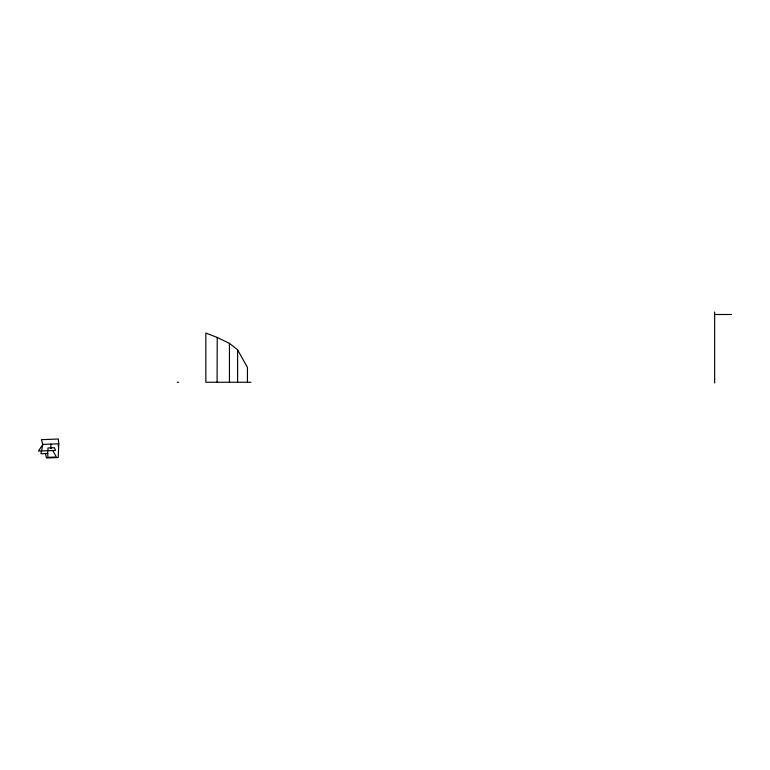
<?xml version="1.0" encoding="UTF-8"?>
<svg xmlns="http://www.w3.org/2000/svg" width="770" height="770" viewBox="0 0 770 770"><rect width="100%" height="100%" fill="white"/><g stroke="black" fill="none" stroke-linecap="round" stroke-linejoin="round"><path stroke-width="1.16" d="M217.082 382.257L217.236 337.433L205.84 333.064L205.84 382.257L250.953 382.257M58.135 445.974L58.751 443.799L58.289 439.025L41.388 439.66L42.812 444.406L40.964 453.742L47.759 453.482M714.647 314.497L731.5 314.497M177.225 382.257L178.688 382.257M217.236 337.433L229.441 343.372L237.593 349.792L247.449 367.463L247.449 382.257M52.745 450.489L56.383 457.005L47.884 457.322L47.644 450.681M45.315 453.453L46.566 457.986L58.222 457.544L58.751 443.799L42.812 444.406L38.5 451.066L55.479 450.411L54.458 447.717L47.904 447.967L48 450.691M50.82 444.097L50.993 448.737M714.647 312.014L714.647 383.036M237.593 349.792L237.593 382.257M229.441 343.372L229.441 382.257"/></g></svg>
